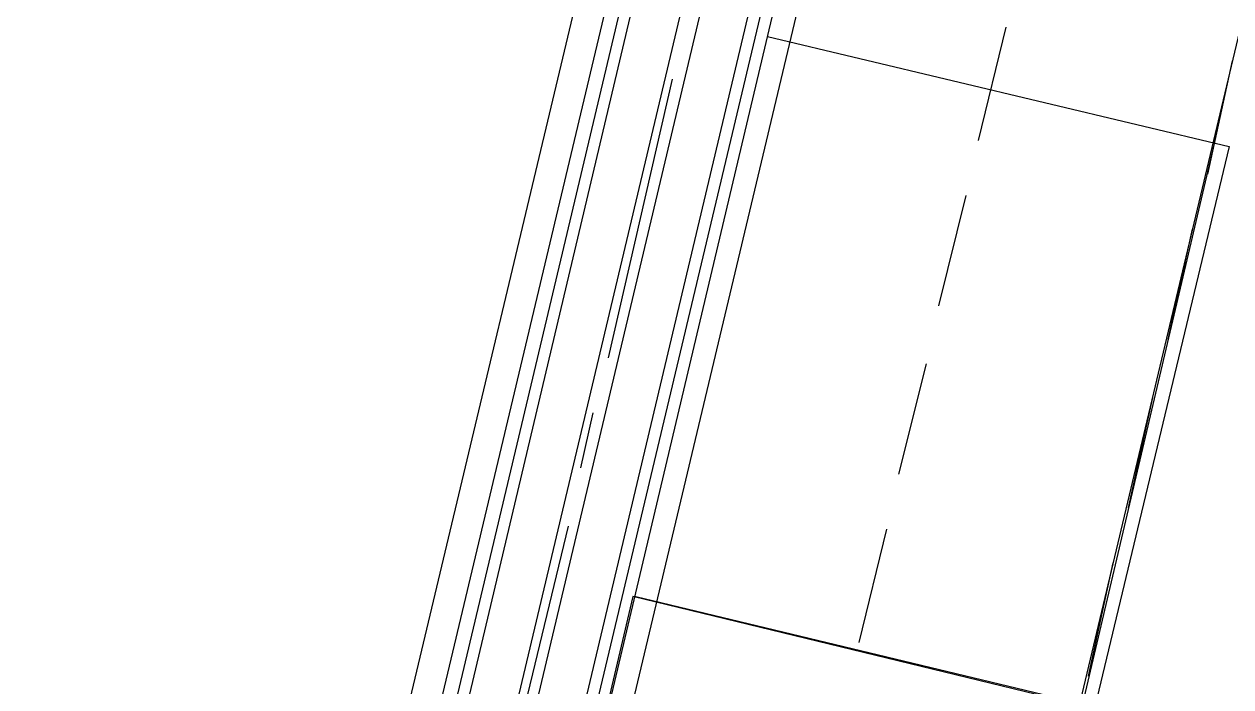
# Model space of a CAD drawing. Header units: feet. Extents: x -84 to 198, y -22 to 181.
# Drawn here: x 57.72 to 62.98, y 20.16 to 23.04 of the extents above; entities that cross this region are included whole.
import ezdxf

# ---------------------------------------------------------------- set-up
doc = ezdxf.new("R2010")
doc.units = ezdxf.units.FT
doc.layers.add('A-AREA-UNIDAD', color=30, linetype='CONTINUOUS')
doc.layers.add('A-LINEA', color=7, linetype='CONTINUOUS')

msp = doc.modelspace()

# ---------------------------------------------------------------- linework, layer by layer
at = {"layer": 'A-AREA-UNIDAD'}
for points in [[(66.368, 41.5289), (65.52, 41.7244), (62.048, 27.1644), (62.112, 25.8844), (61.792, 24.6756), (61.792, 23.9289), (61.248, 23.7689), (59.648, 17.0489), (59.76, 16.7644), (60.32, 16.7289), (59.968, 8.32), (67.168, 8.1956)], [(37.2, 10.7556), (42.56, 9.7956), (42.848, 9.9556), (45.792, 9.8489), (45.84, 9.6356), (51.712, 8.9244), (59.36, 8.3556), (59.76, 16.5156), (57.632, 16.7289), (57.6, 17.76), (57.728, 17.92), (58.912, 18.0444), (61.84, 30.3289)]]:
    msp.add_lwpolyline(points, dxfattribs=at)
at = {"layer": 'A-LINEA'}
for p, q in [((59.04, 17.7244), (64.8533, 42.1911)), ((59.08, 17.6711), (64.8933, 42.1778)), ((59.24, 17.4444), (65.1067, 42.1244)), ((59.3067, 17.3644), (65.1867, 42.1111)), ((59.4667, 17.1511), (65.3867, 42.0578)), ((59.5067, 17.0978), (65.44, 42.0444)), ((59.5467, 17.0311), (65.48, 42.0311)), ((58.9867, 17.7778), (64.0533, 39.0844)), ((61.6, 17.0444), (65.56, 33.7111)), ((60.96, 22.9911), (62.9733, 22.5111)), ((61.88, 22.5378), (62, 23.0311)), ((62.88, 22.3911), (62.9867, 22.8844)), ((60.2667, 21.5911), (60.5467, 22.8044)), ((62.9067, 22.5244), (62.3333, 20.0844)), ((62.9733, 22.5111), (62.3867, 20.0711)), ((61.7067, 21.8178), (61.8267, 22.2978)), ((62.7067, 21.6711), (62.8133, 22.1511)), ((61.5333, 21.0844), (61.6533, 21.5644)), ((62.5333, 20.9378), (62.64, 21.4178)), ((60.1467, 21.1111), (60.2, 21.3511)), ((59.8, 19.6444), (60.0933, 20.8578)), ((61.36, 20.3511), (61.48, 20.8444)), ((62.36, 20.2044), (62.4667, 20.6978)), ((60.3867, 20.5511), (62.3867, 20.0711))]:
    msp.add_line(p, q, dxfattribs=at)
msp.add_lwpolyline([(61.56, 17.6978), (62.1333, 20.1244), (60.3733, 20.5511), (59.8, 18.1111), (61.56, 17.6978)], dxfattribs=at)

doc.saveas('drawing.dxf')
